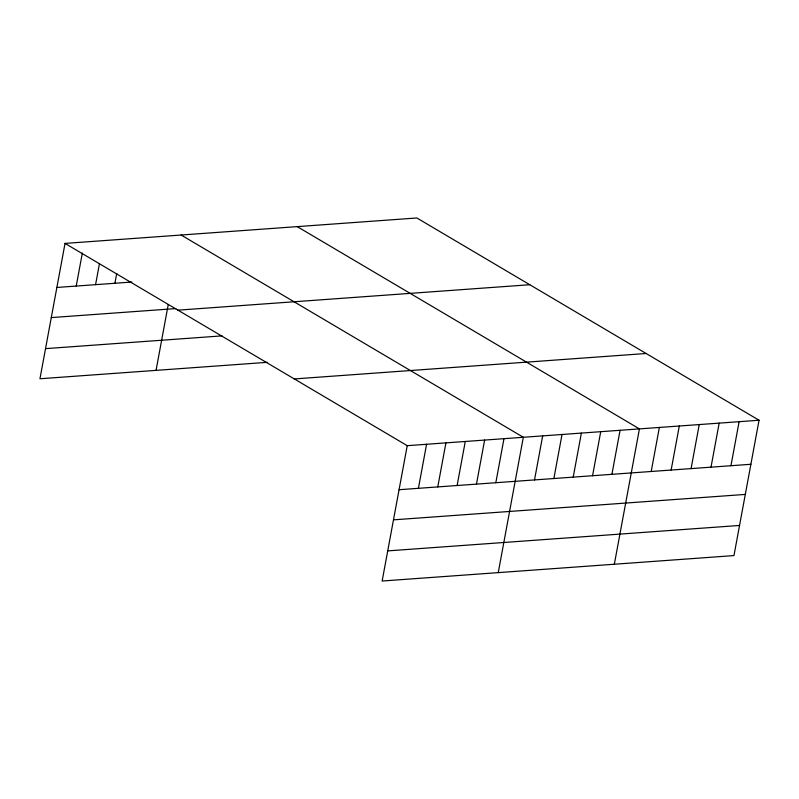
<?xml version="1.0" encoding="UTF-8"?>
<svg xmlns="http://www.w3.org/2000/svg" width="799" height="799" viewBox="0 0 799 799"><rect width="100%" height="100%" fill="white"/><g stroke="black" fill="none" stroke-linecap="round" stroke-linejoin="round"><path stroke-width="1.2" d="M65.039 243.415L407.23 445.672L382.142 581.023L733.961 555.585L759.05 420.244L416.858 217.977L65.039 243.415L39.95 378.756L267.315 362.327M76.225 286.062L82.347 253.033M95.57 284.664L99.426 263.86M114.926 283.265L116.734 273.478M156.055 370.366L168.249 304.559M418.416 488.319L426.576 444.274M437.762 486.921L445.922 442.876M457.118 485.522L465.278 441.477M476.464 484.124L484.623 440.079M495.819 482.726L503.979 438.681M498.246 572.623L523.325 437.283L181.133 235.026M534.511 479.929L542.681 435.884M553.867 478.531L562.027 434.486M573.213 477.123L581.382 433.088M592.568 475.725L600.728 431.69M611.914 474.326L620.084 430.291M614.341 564.234L639.43 428.883L297.238 226.626M651.205 471.49L659.365 427.445M671.14 470.052L679.3 426.007M691.075 468.604L699.245 424.559M711.01 467.165L719.18 423.12M730.955 465.727L739.115 421.682M56.869 287.46L131.855 282.037M51.286 317.593L175.86 308.584M177.957 310.162L529.777 284.724M45.533 348.634L222.102 335.87M294.302 378.936L646.131 353.498M407.23 445.672L759.05 420.244M399.061 489.717L750.89 464.279M393.478 519.849L745.307 494.411M387.725 550.891L739.554 525.452"/></g></svg>
